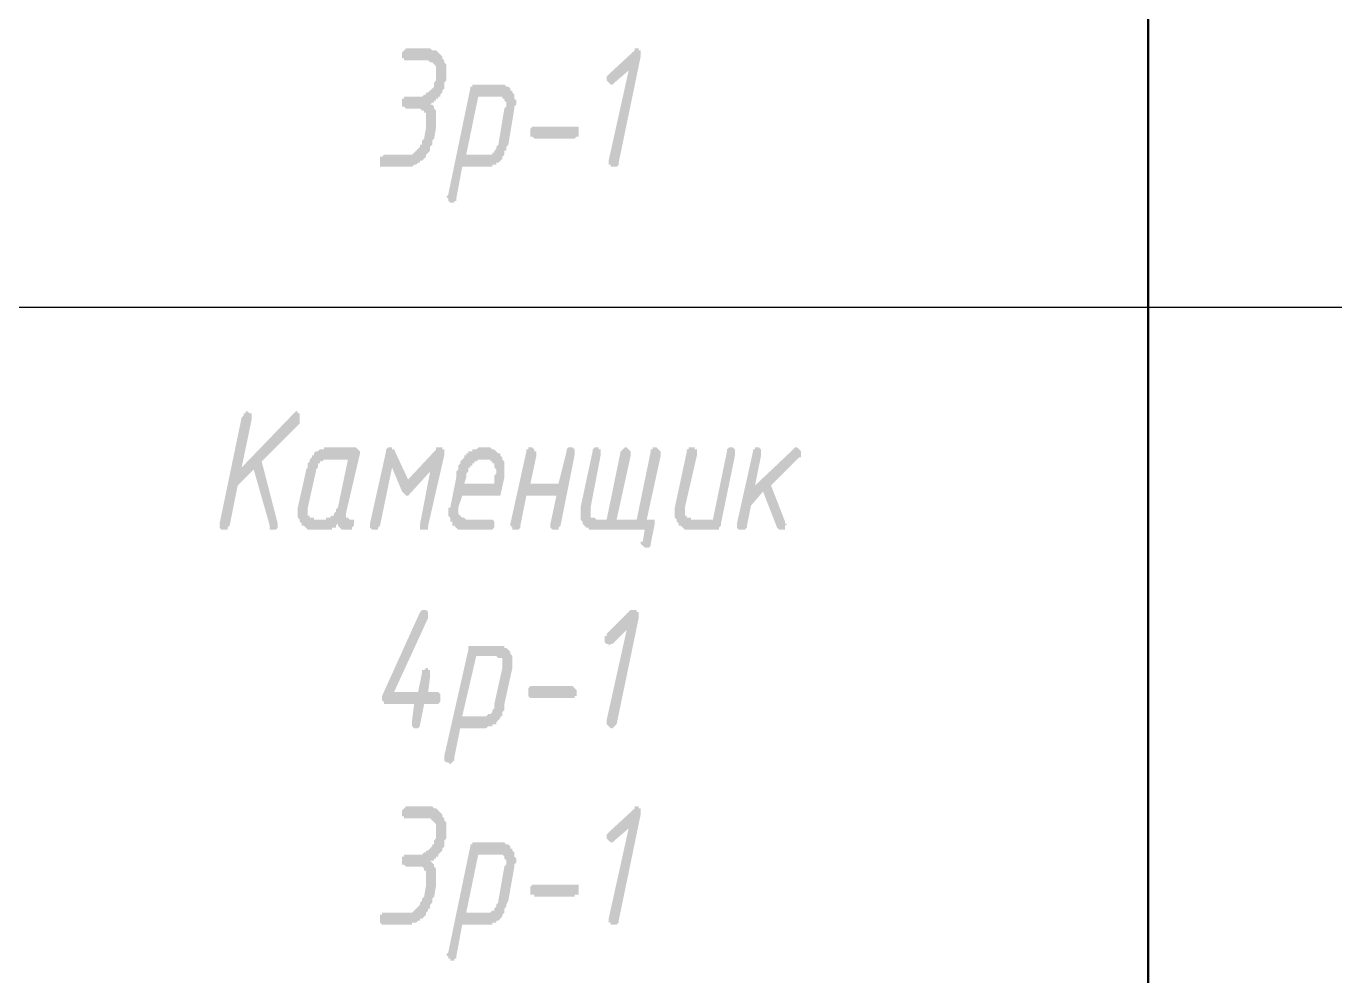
# Model space of a CAD drawing. Header units: millimetres. Extents: x 2279 to 5236, y 896 to 2828.
# Drawn here: x 4519.06 to 4546.68, y 2130.77 to 2150.82 of the extents above; entities that cross this region are included whole.
import ezdxf

# ---------------------------------------------------------------- set-up
doc = ezdxf.new("R2010")
doc.units = ezdxf.units.MM
doc.layers.add('PDF _!!ТОНКАЯ', color=7, linetype='Continuous')

msp = doc.modelspace()

# ---------------------------------------------------------------- hatches: boundary and pattern name
at = {"layer": 'PDF _!!ТОНКАЯ', "transparency": 33554559}
for points in [[(4527.585, 2149.163), (4527.628, 2149.163), (4527.628, 2149.163), (4527.67, 2149.12), (4527.67, 2149.12), (4527.67, 2149.078), (4527.712, 2149.035), (4527.712, 2148.993), (4527.712, 2148.951), (4527.712, 2148.908), (4527.712, 2148.866), (4527.712, 2148.866), (4527.712, 2148.824), (4527.712, 2148.781), (4527.712, 2148.739), (4527.712, 2148.697), (4527.67, 2148.443), (4527.628, 2148.4), (4527.628, 2148.358), (4527.628, 2148.358), (4527.628, 2148.316), (4527.585, 2148.273), (4527.585, 2148.231), (4527.585, 2148.189), (4527.543, 2148.146), (4527.543, 2148.146), (4527.501, 2148.104), (4527.501, 2148.062), (4527.501, 2148.062), (4527.458, 2148.019), (4527.458, 2148.019), (4527.416, 2147.977), (4527.374, 2147.977), (4527.374, 2147.935), (4527.331, 2147.935), (4527.331, 2147.935), (4527.289, 2147.892), (4527.289, 2147.892), (4527.247, 2147.892), (4527.204, 2147.85), (4527.204, 2147.85), (4527.162, 2147.85), (4527.12, 2147.85), (4527.12, 2147.85), (4527.077, 2147.85), (4527.035, 2147.85), (4526.993, 2147.85), (4526.993, 2147.85), (4526.612, 2147.85), (4526.569, 2147.85), (4526.569, 2147.85), (4526.527, 2147.85), (4526.527, 2147.892), (4526.527, 2147.935), (4526.527, 2147.977), (4526.527, 2148.019), (4526.527, 2148.019), (4526.527, 2148.062), (4526.569, 2148.062), (4526.569, 2148.062), (4526.612, 2148.104), (4527.035, 2148.104), (4527.077, 2148.104), (4527.12, 2148.104), (4527.162, 2148.104), (4527.162, 2148.104), (4527.204, 2148.104), (4527.247, 2148.146), (4527.247, 2148.146), (4527.289, 2148.189), (4527.289, 2148.189), (4527.331, 2148.231), (4527.331, 2148.231), (4527.374, 2148.273), (4527.374, 2148.316), (4527.416, 2148.316), (4527.416, 2148.358), (4527.416, 2148.4), (4527.458, 2148.443), (4527.458, 2148.443), (4527.501, 2148.697), (4527.501, 2148.739), (4527.501, 2148.781), (4527.501, 2148.824), (4527.501, 2148.866), (4527.501, 2148.908), (4527.501, 2148.908), (4527.501, 2148.951), (4527.501, 2148.993), (4527.458, 2148.993), (4527.458, 2149.035), (4527.458, 2149.035), (4527.416, 2149.035), (4527.374, 2149.078), (4527.374, 2149.078), (4527.331, 2149.078), (4527.289, 2149.078), (4527.289, 2149.078), (4527.077, 2149.078), (4527.077, 2149.078), (4527.035, 2149.12), (4526.993, 2149.12), (4526.993, 2149.163), (4526.993, 2149.163), (4526.993, 2149.205), (4526.993, 2149.247), (4526.993, 2149.29), (4527.035, 2149.29), (4527.035, 2149.332), (4527.077, 2149.332), (4527.077, 2149.332), (4527.331, 2149.332), (4527.374, 2149.332), (4527.374, 2149.332), (4527.416, 2149.332), (4527.458, 2149.374), (4527.458, 2149.374), (4527.501, 2149.374), (4527.501, 2149.417), (4527.543, 2149.417), (4527.585, 2149.459), (4527.585, 2149.459), (4527.628, 2149.501), (4527.628, 2149.501), (4527.67, 2149.544), (4527.67, 2149.586), (4527.67, 2149.628), (4527.712, 2149.671), (4527.712, 2149.671), (4527.712, 2149.713), (4527.712, 2149.755), (4527.712, 2149.798), (4527.712, 2149.84), (4527.712, 2149.84), (4527.712, 2149.882), (4527.712, 2149.925), (4527.712, 2149.967), (4527.712, 2149.967), (4527.67, 2150.009), (4527.67, 2150.009), (4527.628, 2150.052), (4527.628, 2150.052), (4527.585, 2150.052), (4527.543, 2150.094), (4527.543, 2150.094), (4527.501, 2150.094), (4527.501, 2150.094), (4527.077, 2150.094), (4527.077, 2150.094), (4527.035, 2150.094), (4527.035, 2150.136), (4526.993, 2150.136), (4526.993, 2150.179), (4526.993, 2150.221), (4526.993, 2150.263), (4526.993, 2150.263), (4527.035, 2150.306), (4527.035, 2150.306), (4527.077, 2150.348), (4527.077, 2150.348), (4527.543, 2150.348), (4527.585, 2150.348), (4527.585, 2150.348), (4527.628, 2150.306), (4527.67, 2150.306), (4527.67, 2150.306), (4527.712, 2150.306), (4527.755, 2150.263), (4527.755, 2150.263), (4527.797, 2150.221), (4527.797, 2150.221), (4527.839, 2150.179), (4527.839, 2150.136), (4527.839, 2150.136), (4527.882, 2150.094), (4527.882, 2150.094), (4527.882, 2150.052), (4527.924, 2150.009), (4527.924, 2149.967), (4527.924, 2149.925), (4527.924, 2149.882), (4527.924, 2149.84), (4527.924, 2149.84), (4527.924, 2149.798), (4527.924, 2149.755), (4527.924, 2149.713), (4527.924, 2149.713), (4527.924, 2149.671), (4527.882, 2149.628), (4527.882, 2149.586), (4527.882, 2149.544), (4527.882, 2149.501), (4527.839, 2149.459), (4527.839, 2149.459), (4527.839, 2149.417), (4527.797, 2149.374), (4527.797, 2149.332), (4527.755, 2149.332), (4527.755, 2149.29), (4527.712, 2149.29), (4527.712, 2149.247), (4527.67, 2149.247), (4527.67, 2149.205), (4527.628, 2149.205), (4527.628, 2149.205), (4527.585, 2149.163)], [(4531.776, 2149.882), (4531.48, 2149.628), (4531.438, 2149.586), (4531.438, 2149.586), (4531.395, 2149.586), (4531.395, 2149.586), (4531.353, 2149.628), (4531.353, 2149.628), (4531.311, 2149.671), (4531.311, 2149.713), (4531.311, 2149.713), (4531.311, 2149.755), (4531.353, 2149.798), (4531.353, 2149.798), (4531.903, 2150.306), (4531.903, 2150.348), (4531.946, 2150.348), (4531.946, 2150.348), (4531.988, 2150.348), (4531.988, 2150.306), (4532.03, 2150.306), (4532.03, 2150.263), (4532.03, 2150.263), (4532.03, 2150.221), (4532.03, 2150.179), (4532.03, 2150.179), (4531.565, 2147.935), (4531.565, 2147.892), (4531.522, 2147.85), (4531.522, 2147.85), (4531.48, 2147.85), (4531.48, 2147.85), (4531.438, 2147.85), (4531.395, 2147.85), (4531.395, 2147.892), (4531.353, 2147.892), (4531.353, 2147.935), (4531.353, 2147.977), (4531.353, 2147.977), (4531.353, 2147.977)], [(4530.633, 2148.443), (4529.787, 2148.443), (4529.787, 2148.443), (4529.744, 2148.485), (4529.702, 2148.485), (4529.702, 2148.527), (4529.702, 2148.57), (4529.702, 2148.57), (4529.702, 2148.612), (4529.702, 2148.654), (4529.744, 2148.697), (4529.744, 2148.697), (4529.787, 2148.697), (4529.787, 2148.697), (4530.633, 2148.697), (4530.676, 2148.697), (4530.676, 2148.697), (4530.718, 2148.697), (4530.718, 2148.654), (4530.718, 2148.612), (4530.718, 2148.57), (4530.718, 2148.527), (4530.718, 2148.527), (4530.718, 2148.485), (4530.676, 2148.485), (4530.633, 2148.443), (4530.633, 2148.443)], [(4523.86, 2141.458), (4523.521, 2141.119), (4523.352, 2140.272), (4523.309, 2140.23), (4523.309, 2140.188), (4523.267, 2140.188), (4523.267, 2140.188), (4523.225, 2140.188), (4523.225, 2140.188), (4523.182, 2140.188), (4523.182, 2140.188), (4523.14, 2140.23), (4523.14, 2140.272), (4523.14, 2140.272), (4523.14, 2140.315), (4523.14, 2140.315), (4523.606, 2142.558), (4523.648, 2142.601), (4523.648, 2142.643), (4523.69, 2142.643), (4523.69, 2142.685), (4523.733, 2142.685), (4523.733, 2142.685), (4523.775, 2142.643), (4523.817, 2142.643), (4523.817, 2142.601), (4523.817, 2142.558), (4523.817, 2142.558), (4523.817, 2142.516), (4523.817, 2142.516), (4523.606, 2141.5), (4524.707, 2142.643), (4524.707, 2142.643), (4524.749, 2142.685), (4524.749, 2142.685), (4524.791, 2142.685), (4524.791, 2142.643), (4524.834, 2142.643), (4524.834, 2142.601), (4524.834, 2142.558), (4524.834, 2142.558), (4524.834, 2142.516), (4524.834, 2142.474), (4524.834, 2142.431), (4524.029, 2141.627), (4524.368, 2140.315), (4524.368, 2140.315), (4524.368, 2140.272), (4524.368, 2140.272), (4524.368, 2140.23), (4524.326, 2140.188), (4524.326, 2140.188), (4524.283, 2140.188), (4524.283, 2140.188), (4524.241, 2140.188), (4524.199, 2140.188), (4524.199, 2140.23), (4524.199, 2140.23), (4524.199, 2140.272)], [(4527.585, 2141.415), (4527.162, 2140.95), (4527.162, 2140.95), (4527.12, 2140.907), (4527.077, 2140.907), (4527.077, 2140.907), (4527.035, 2140.95), (4527.035, 2140.95), (4526.993, 2140.992), (4526.781, 2141.5), (4526.527, 2140.272), (4526.485, 2140.23), (4526.485, 2140.188), (4526.485, 2140.188), (4526.442, 2140.188), (4526.4, 2140.188), (4526.4, 2140.188), (4526.358, 2140.188), (4526.358, 2140.188), (4526.315, 2140.23), (4526.315, 2140.272), (4526.315, 2140.272), (4526.315, 2140.315), (4526.315, 2140.315), (4526.654, 2141.839), (4526.654, 2141.881), (4526.654, 2141.881), (4526.696, 2141.923), (4526.739, 2141.923), (4526.739, 2141.923), (4526.781, 2141.923), (4526.781, 2141.881), (4526.823, 2141.881), (4526.823, 2141.881), (4527.12, 2141.246), (4527.712, 2141.881), (4527.712, 2141.923), (4527.755, 2141.923), (4527.755, 2141.923), (4527.797, 2141.923), (4527.839, 2141.923), (4527.839, 2141.881), (4527.882, 2141.881), (4527.882, 2141.839), (4527.882, 2141.796), (4527.882, 2141.754), (4527.882, 2141.754), (4527.543, 2140.272), (4527.543, 2140.23), (4527.543, 2140.188), (4527.501, 2140.188), (4527.458, 2140.188), (4527.458, 2140.188), (4527.416, 2140.188), (4527.416, 2140.188), (4527.374, 2140.188), (4527.374, 2140.23), (4527.374, 2140.272), (4527.374, 2140.272), (4527.374, 2140.315), (4527.374, 2140.315)], [(4530.252, 2140.907), (4529.617, 2140.907), (4529.49, 2140.272), (4529.49, 2140.23), (4529.448, 2140.188), (4529.448, 2140.188), (4529.406, 2140.188), (4529.406, 2140.188), (4529.363, 2140.188), (4529.321, 2140.188), (4529.321, 2140.188), (4529.321, 2140.23), (4529.279, 2140.272), (4529.279, 2140.272), (4529.279, 2140.315), (4529.279, 2140.315), (4529.617, 2141.839), (4529.617, 2141.881), (4529.66, 2141.881), (4529.66, 2141.923), (4529.702, 2141.923), (4529.702, 2141.923), (4529.744, 2141.923), (4529.787, 2141.881), (4529.787, 2141.881), (4529.787, 2141.839), (4529.829, 2141.839), (4529.829, 2141.796), (4529.829, 2141.754), (4529.829, 2141.754), (4529.702, 2141.161), (4530.295, 2141.161), (4530.464, 2141.839), (4530.464, 2141.881), (4530.464, 2141.881), (4530.506, 2141.923), (4530.506, 2141.923), (4530.549, 2141.923), (4530.591, 2141.923), (4530.591, 2141.923), (4530.633, 2141.881), (4530.633, 2141.881), (4530.633, 2141.839), (4530.633, 2141.796), (4530.633, 2141.754), (4530.633, 2141.754), (4530.337, 2140.272), (4530.295, 2140.23), (4530.295, 2140.188), (4530.252, 2140.188), (4530.252, 2140.188), (4530.21, 2140.188), (4530.21, 2140.188), (4530.168, 2140.188), (4530.168, 2140.188), (4530.125, 2140.23), (4530.125, 2140.272), (4530.125, 2140.272), (4530.125, 2140.315), (4530.125, 2140.315)], [(4532.115, 2140.188), (4531.057, 2140.188), (4531.014, 2140.188), (4531.014, 2140.188), (4530.972, 2140.188), (4530.93, 2140.188), (4530.93, 2140.23), (4530.887, 2140.23), (4530.887, 2140.23), (4530.845, 2140.272), (4530.845, 2140.272), (4530.803, 2140.315), (4530.803, 2140.357), (4530.803, 2140.357), (4530.76, 2140.399), (4530.76, 2140.442), (4530.76, 2140.484), (4530.76, 2140.526), (4530.76, 2140.569), (4530.76, 2140.569), (4530.76, 2140.611), (4530.76, 2140.653), (4530.76, 2140.653), (4531.014, 2141.839), (4531.014, 2141.881), (4531.014, 2141.881), (4531.057, 2141.923), (4531.099, 2141.923), (4531.099, 2141.923), (4531.141, 2141.923), (4531.141, 2141.881), (4531.184, 2141.881), (4531.184, 2141.839), (4531.184, 2141.839), (4531.184, 2141.796), (4531.184, 2141.754), (4531.184, 2141.754), (4530.972, 2140.653), (4530.972, 2140.611), (4530.972, 2140.611), (4530.972, 2140.569), (4530.972, 2140.526), (4530.972, 2140.526), (4530.972, 2140.484), (4530.972, 2140.442), (4531.014, 2140.442), (4531.057, 2140.442), (4531.057, 2140.442), (4531.099, 2140.399), (4531.099, 2140.399), (4531.311, 2140.399), (4531.607, 2141.839), (4531.649, 2141.881), (4531.649, 2141.881), (4531.692, 2141.923), (4531.692, 2141.923), (4531.734, 2141.923), (4531.734, 2141.923), (4531.776, 2141.881), (4531.776, 2141.881), (4531.819, 2141.839), (4531.819, 2141.839), (4531.819, 2141.796), (4531.819, 2141.754), (4531.819, 2141.754), (4531.522, 2140.399), (4531.946, 2140.399), (4532.242, 2141.839), (4532.242, 2141.881), (4532.284, 2141.881), (4532.284, 2141.923), (4532.327, 2141.923), (4532.327, 2141.923), (4532.369, 2141.923), (4532.411, 2141.881), (4532.411, 2141.881), (4532.454, 2141.839), (4532.454, 2141.839), (4532.454, 2141.796), (4532.454, 2141.754), (4532.454, 2141.754), (4532.157, 2140.399), (4532.242, 2140.399), (4532.284, 2140.399), (4532.327, 2140.399), (4532.327, 2140.399), (4532.327, 2140.357), (4532.327, 2140.315), (4532.327, 2140.315), (4532.242, 2139.891), (4532.242, 2139.849), (4532.2, 2139.807), (4532.2, 2139.807), (4532.157, 2139.807), (4532.157, 2139.807), (4532.115, 2139.807), (4532.115, 2139.807), (4532.073, 2139.849), (4532.073, 2139.849), (4532.03, 2139.891), (4532.03, 2139.934), (4532.073, 2139.934), (4532.073, 2139.934)], [(4533.851, 2141.839), (4533.851, 2141.881), (4533.851, 2141.881), (4533.893, 2141.923), (4533.935, 2141.923), (4533.935, 2141.923), (4533.978, 2141.923), (4533.978, 2141.923), (4534.02, 2141.881), (4534.02, 2141.881), (4534.02, 2141.839), (4534.02, 2141.796), (4534.02, 2141.754), (4534.02, 2141.754), (4533.724, 2140.315), (4533.724, 2140.272), (4533.681, 2140.23), (4533.681, 2140.188), (4533.639, 2140.188), (4533.639, 2140.188), (4533.597, 2140.188), (4533.597, 2140.188), (4533.089, 2140.188), (4533.046, 2140.188), (4533.004, 2140.188), (4532.962, 2140.188), (4532.962, 2140.188), (4532.919, 2140.23), (4532.919, 2140.23), (4532.877, 2140.272), (4532.835, 2140.272), (4532.835, 2140.272), (4532.835, 2140.315), (4532.792, 2140.357), (4532.792, 2140.357), (4532.792, 2140.399), (4532.75, 2140.442), (4532.75, 2140.484), (4532.75, 2140.526), (4532.75, 2140.569), (4532.75, 2140.569), (4532.75, 2140.611), (4532.75, 2140.653), (4532.75, 2140.653), (4533.004, 2141.839), (4533.004, 2141.881), (4533.046, 2141.881), (4533.046, 2141.923), (4533.089, 2141.923), (4533.089, 2141.923), (4533.131, 2141.923), (4533.173, 2141.923), (4533.173, 2141.881), (4533.216, 2141.881), (4533.216, 2141.839), (4533.216, 2141.796), (4533.216, 2141.754), (4533.216, 2141.754), (4532.962, 2140.653), (4532.962, 2140.611), (4532.962, 2140.611), (4532.962, 2140.569), (4532.962, 2140.526), (4532.962, 2140.526), (4532.962, 2140.484), (4533.004, 2140.484), (4533.004, 2140.442), (4533.046, 2140.442), (4533.089, 2140.442), (4533.089, 2140.399), (4533.131, 2140.399), (4533.554, 2140.399)], [(4534.613, 2140.992), (4534.359, 2140.696), (4534.274, 2140.272), (4534.274, 2140.23), (4534.232, 2140.188), (4534.232, 2140.188), (4534.189, 2140.188), (4534.189, 2140.188), (4534.147, 2140.188), (4534.105, 2140.188), (4534.105, 2140.188), (4534.062, 2140.23), (4534.062, 2140.272), (4534.062, 2140.272), (4534.062, 2140.315), (4534.062, 2140.315), (4534.401, 2141.839), (4534.401, 2141.881), (4534.443, 2141.881), (4534.443, 2141.923), (4534.486, 2141.923), (4534.486, 2141.923), (4534.528, 2141.923), (4534.528, 2141.923), (4534.571, 2141.881), (4534.571, 2141.881), (4534.571, 2141.839), (4534.571, 2141.796), (4534.571, 2141.754), (4534.571, 2141.754), (4534.443, 2141.119), (4535.248, 2141.881), (4535.29, 2141.923), (4535.333, 2141.923), (4535.333, 2141.923), (4535.333, 2141.923), (4535.375, 2141.881), (4535.375, 2141.881), (4535.417, 2141.839), (4535.417, 2141.796), (4535.417, 2141.796), (4535.417, 2141.754), (4535.417, 2141.712), (4535.375, 2141.712), (4535.375, 2141.712), (4534.782, 2141.119), (4535.079, 2140.357), (4535.079, 2140.315), (4535.121, 2140.315), (4535.079, 2140.272), (4535.079, 2140.23), (4535.079, 2140.188), (4535.036, 2140.188), (4535.036, 2140.188), (4534.994, 2140.188), (4534.952, 2140.188), (4534.952, 2140.188), (4534.909, 2140.23), (4534.909, 2140.23)], [(4527.543, 2136.758), (4527.712, 2136.758), (4527.755, 2136.758), (4527.755, 2136.758), (4527.797, 2136.716), (4527.797, 2136.674), (4527.797, 2136.674), (4527.797, 2136.631), (4527.797, 2136.589), (4527.797, 2136.547), (4527.797, 2136.547), (4527.755, 2136.504), (4527.712, 2136.504), (4527.712, 2136.504), (4527.458, 2136.504), (4527.374, 2136.081), (4527.374, 2136.039), (4527.374, 2136.039), (4527.331, 2135.996), (4527.289, 2135.996), (4527.289, 2135.996), (4527.247, 2135.996), (4527.247, 2135.996), (4527.204, 2136.039), (4527.204, 2136.039), (4527.204, 2136.081), (4527.204, 2136.123), (4527.204, 2136.166), (4527.204, 2136.166), (4527.247, 2136.504), (4526.654, 2136.504), (4526.654, 2136.504), (4526.612, 2136.504), (4526.612, 2136.547), (4526.569, 2136.589), (4526.569, 2136.589), (4526.569, 2136.631), (4526.569, 2136.674), (4526.569, 2136.674), (4527.374, 2138.452), (4527.374, 2138.452), (4527.416, 2138.494), (4527.458, 2138.494), (4527.458, 2138.494), (4527.501, 2138.494), (4527.501, 2138.494), (4527.543, 2138.452), (4527.543, 2138.452), (4527.543, 2138.409), (4527.543, 2138.367), (4527.543, 2138.325), (4527.543, 2138.325), (4526.823, 2136.758), (4527.331, 2136.758), (4527.416, 2137.182), (4527.416, 2137.182), (4527.416, 2137.224), (4527.458, 2137.224), (4527.501, 2137.266), (4527.501, 2137.266), (4527.543, 2137.266), (4527.543, 2137.224), (4527.585, 2137.224), (4527.585, 2137.182), (4527.585, 2137.182), (4527.585, 2137.139), (4527.585, 2137.097), (4527.585, 2137.097)], [(4531.734, 2138.071), (4531.438, 2137.774), (4531.395, 2137.774), (4531.353, 2137.732), (4531.353, 2137.774), (4531.311, 2137.774), (4531.311, 2137.774), (4531.268, 2137.817), (4531.268, 2137.817), (4531.268, 2137.859), (4531.268, 2137.901), (4531.268, 2137.944), (4531.311, 2137.944), (4531.311, 2137.986), (4531.819, 2138.494), (4531.861, 2138.494), (4531.903, 2138.494), (4531.903, 2138.494), (4531.903, 2138.494), (4531.946, 2138.494), (4531.946, 2138.452), (4531.988, 2138.452), (4531.988, 2138.409), (4531.988, 2138.367), (4531.988, 2138.325), (4531.988, 2138.325), (4531.522, 2136.081), (4531.48, 2136.039), (4531.48, 2136.039), (4531.438, 2135.996), (4531.438, 2135.996), (4531.395, 2135.996), (4531.395, 2135.996), (4531.353, 2136.039), (4531.353, 2136.039), (4531.311, 2136.081), (4531.311, 2136.123), (4531.311, 2136.123), (4531.311, 2136.166), (4531.311, 2136.166)], [(4530.591, 2136.631), (4529.744, 2136.631), (4529.702, 2136.631), (4529.702, 2136.631), (4529.66, 2136.674), (4529.66, 2136.674), (4529.66, 2136.716), (4529.66, 2136.758), (4529.66, 2136.801), (4529.66, 2136.843), (4529.66, 2136.843), (4529.702, 2136.885), (4529.702, 2136.885), (4529.744, 2136.885), (4530.591, 2136.885), (4530.591, 2136.885), (4530.633, 2136.843), (4530.633, 2136.843), (4530.676, 2136.801), (4530.676, 2136.801), (4530.676, 2136.758), (4530.676, 2136.716), (4530.676, 2136.674), (4530.633, 2136.674), (4530.633, 2136.631), (4530.591, 2136.631), (4530.591, 2136.631)], [(4527.585, 2133.202), (4527.628, 2133.16), (4527.628, 2133.16), (4527.67, 2133.118), (4527.67, 2133.118), (4527.67, 2133.075), (4527.712, 2133.033), (4527.712, 2132.991), (4527.712, 2132.948), (4527.712, 2132.906), (4527.712, 2132.864), (4527.712, 2132.864), (4527.712, 2132.821), (4527.712, 2132.779), (4527.712, 2132.737), (4527.712, 2132.694), (4527.67, 2132.44), (4527.628, 2132.398), (4527.628, 2132.398), (4527.628, 2132.356), (4527.628, 2132.313), (4527.585, 2132.271), (4527.585, 2132.229), (4527.585, 2132.186), (4527.543, 2132.186), (4527.543, 2132.144), (4527.501, 2132.102), (4527.501, 2132.102), (4527.501, 2132.059), (4527.458, 2132.017), (4527.458, 2132.017), (4527.416, 2131.975), (4527.374, 2131.975), (4527.374, 2131.932), (4527.331, 2131.932), (4527.331, 2131.932), (4527.289, 2131.89), (4527.289, 2131.89), (4527.247, 2131.89), (4527.204, 2131.89), (4527.204, 2131.848), (4527.162, 2131.848), (4527.12, 2131.848), (4527.12, 2131.848), (4527.077, 2131.848), (4527.035, 2131.848), (4526.993, 2131.848), (4526.993, 2131.848), (4526.612, 2131.848), (4526.569, 2131.848), (4526.569, 2131.848), (4526.527, 2131.89), (4526.527, 2131.89), (4526.527, 2131.932), (4526.527, 2131.975), (4526.527, 2132.017), (4526.527, 2132.017), (4526.527, 2132.059), (4526.569, 2132.059), (4526.569, 2132.102), (4526.612, 2132.102), (4527.035, 2132.102), (4527.077, 2132.102), (4527.12, 2132.102), (4527.162, 2132.102), (4527.162, 2132.102), (4527.204, 2132.102), (4527.247, 2132.144), (4527.247, 2132.144), (4527.289, 2132.186), (4527.289, 2132.186), (4527.331, 2132.229), (4527.331, 2132.229), (4527.374, 2132.271), (4527.374, 2132.313), (4527.416, 2132.356), (4527.416, 2132.356), (4527.416, 2132.398), (4527.458, 2132.44), (4527.458, 2132.44), (4527.501, 2132.694), (4527.501, 2132.737), (4527.501, 2132.779), (4527.501, 2132.821), (4527.501, 2132.864), (4527.501, 2132.906), (4527.501, 2132.906), (4527.501, 2132.948), (4527.501, 2132.991), (4527.458, 2132.991), (4527.458, 2133.033), (4527.458, 2133.033), (4527.416, 2133.075), (4527.374, 2133.075), (4527.374, 2133.075), (4527.331, 2133.075), (4527.289, 2133.075), (4527.289, 2133.075), (4527.077, 2133.075), (4527.077, 2133.075), (4527.035, 2133.118), (4526.993, 2133.118), (4526.993, 2133.16), (4526.993, 2133.16), (4526.993, 2133.202), (4526.993, 2133.245), (4526.993, 2133.287), (4527.035, 2133.287), (4527.035, 2133.329), (4527.077, 2133.329), (4527.077, 2133.329), (4527.331, 2133.329), (4527.374, 2133.329), (4527.374, 2133.329), (4527.416, 2133.329), (4527.458, 2133.372), (4527.458, 2133.372), (4527.501, 2133.372), (4527.501, 2133.414), (4527.543, 2133.414), (4527.585, 2133.456), (4527.585, 2133.456), (4527.628, 2133.499), (4527.628, 2133.541), (4527.67, 2133.541), (4527.67, 2133.583), (4527.67, 2133.626), (4527.712, 2133.668), (4527.712, 2133.668), (4527.712, 2133.71), (4527.712, 2133.753), (4527.712, 2133.795), (4527.712, 2133.837), (4527.712, 2133.88), (4527.712, 2133.88), (4527.712, 2133.922), (4527.712, 2133.964), (4527.712, 2133.964), (4527.67, 2134.007), (4527.67, 2134.007), (4527.628, 2134.049), (4527.628, 2134.049), (4527.585, 2134.091), (4527.543, 2134.091), (4527.543, 2134.091), (4527.501, 2134.091), (4527.501, 2134.091), (4527.077, 2134.091), (4527.077, 2134.091), (4527.035, 2134.091), (4527.035, 2134.134), (4526.993, 2134.134), (4526.993, 2134.176), (4526.993, 2134.218), (4526.993, 2134.261), (4526.993, 2134.261), (4527.035, 2134.303), (4527.035, 2134.303), (4527.077, 2134.345), (4527.077, 2134.345), (4527.543, 2134.345), (4527.585, 2134.345), (4527.585, 2134.345), (4527.628, 2134.345), (4527.67, 2134.303), (4527.67, 2134.303), (4527.712, 2134.303), (4527.755, 2134.261), (4527.755, 2134.261), (4527.797, 2134.218), (4527.797, 2134.218), (4527.839, 2134.176), (4527.839, 2134.176), (4527.839, 2134.134), (4527.882, 2134.091), (4527.882, 2134.091), (4527.882, 2134.049), (4527.924, 2134.007), (4527.924, 2133.964), (4527.924, 2133.922), (4527.924, 2133.88), (4527.924, 2133.837), (4527.924, 2133.837), (4527.924, 2133.795), (4527.924, 2133.753), (4527.924, 2133.71), (4527.924, 2133.71), (4527.924, 2133.668), (4527.882, 2133.626), (4527.882, 2133.583), (4527.882, 2133.541), (4527.882, 2133.499), (4527.839, 2133.456), (4527.839, 2133.456), (4527.839, 2133.414), (4527.797, 2133.372), (4527.797, 2133.372), (4527.755, 2133.329), (4527.755, 2133.287), (4527.712, 2133.287), (4527.712, 2133.245), (4527.67, 2133.245), (4527.67, 2133.202), (4527.628, 2133.202), (4527.628, 2133.202), (4527.585, 2133.202)], [(4531.776, 2133.88), (4531.48, 2133.626), (4531.438, 2133.583), (4531.438, 2133.583), (4531.395, 2133.583), (4531.395, 2133.583), (4531.353, 2133.626), (4531.353, 2133.626), (4531.311, 2133.668), (4531.311, 2133.71), (4531.311, 2133.71), (4531.311, 2133.753), (4531.353, 2133.795), (4531.353, 2133.795), (4531.903, 2134.303), (4531.903, 2134.345), (4531.946, 2134.345), (4531.946, 2134.345), (4531.988, 2134.345), (4531.988, 2134.303), (4532.03, 2134.303), (4532.03, 2134.261), (4532.03, 2134.261), (4532.03, 2134.218), (4532.03, 2134.176), (4532.03, 2134.176), (4531.565, 2131.932), (4531.565, 2131.89), (4531.522, 2131.848), (4531.522, 2131.848), (4531.48, 2131.848), (4531.48, 2131.848), (4531.438, 2131.848), (4531.395, 2131.848), (4531.395, 2131.89), (4531.353, 2131.89), (4531.353, 2131.932), (4531.353, 2131.975), (4531.353, 2131.975), (4531.353, 2131.975)], [(4530.633, 2132.44), (4529.787, 2132.44), (4529.787, 2132.483), (4529.744, 2132.483), (4529.702, 2132.483), (4529.702, 2132.525), (4529.702, 2132.567), (4529.702, 2132.567), (4529.702, 2132.61), (4529.702, 2132.652), (4529.744, 2132.694), (4529.744, 2132.694), (4529.787, 2132.694), (4529.787, 2132.694), (4530.633, 2132.694), (4530.676, 2132.694), (4530.676, 2132.694), (4530.718, 2132.694), (4530.718, 2132.652), (4530.718, 2132.61), (4530.718, 2132.567), (4530.718, 2132.567), (4530.718, 2132.525), (4530.718, 2132.483), (4530.676, 2132.483), (4530.633, 2132.483), (4530.633, 2132.44)]]:
    msp.add_hatch(color=256, dxfattribs=at).paths.add_polyline_path(points)
h = msp.add_hatch(color=256, dxfattribs=at)
h.paths.add_polyline_path([(4528.432, 2149.501), (4528.432, 2149.544), (4528.474, 2149.544), (4528.474, 2149.586), (4528.517, 2149.586), (4528.517, 2149.586), (4529.067, 2149.586), (4529.109, 2149.586), (4529.152, 2149.586), (4529.152, 2149.586), (4529.194, 2149.544), (4529.236, 2149.544), (4529.236, 2149.544), (4529.279, 2149.501), (4529.279, 2149.459), (4529.279, 2149.459), (4529.321, 2149.459), (4529.321, 2149.417), (4529.363, 2149.374), (4529.363, 2149.332), (4529.363, 2149.332), (4529.363, 2149.29), (4529.406, 2149.247), (4529.406, 2149.205), (4529.406, 2149.205), (4529.406, 2149.163), (4529.363, 2149.12), (4529.363, 2149.078), (4529.236, 2148.316), (4529.194, 2148.273), (4529.194, 2148.231), (4529.194, 2148.189), (4529.152, 2148.189), (4529.152, 2148.146), (4529.152, 2148.104), (4529.109, 2148.062), (4529.109, 2148.062), (4529.109, 2148.019), (4529.067, 2147.977), (4529.067, 2147.977), (4529.025, 2147.935), (4529.025, 2147.935), (4528.982, 2147.935), (4528.982, 2147.892), (4528.94, 2147.892), (4528.898, 2147.892), (4528.898, 2147.85), (4528.855, 2147.85), (4528.813, 2147.85), (4528.813, 2147.85), (4528.771, 2147.85), (4528.728, 2147.85), (4528.686, 2147.85), (4528.263, 2147.85), (4528.136, 2147.173), (4528.136, 2147.13), (4528.093, 2147.13), (4528.093, 2147.088), (4528.051, 2147.088), (4528.051, 2147.088), (4528.009, 2147.088), (4528.009, 2147.088), (4527.966, 2147.13), (4527.966, 2147.173), (4527.966, 2147.173), (4527.924, 2147.215), (4527.966, 2147.257), (4527.966, 2147.257)], flags=0)
h.paths.add_polyline_path([(4528.601, 2149.332), (4528.347, 2148.104), (4528.771, 2148.104), (4528.771, 2148.104), (4528.813, 2148.104), (4528.855, 2148.104), (4528.855, 2148.104), (4528.898, 2148.104), (4528.898, 2148.146), (4528.94, 2148.146), (4528.94, 2148.189), (4528.982, 2148.231), (4528.982, 2148.231), (4528.982, 2148.273), (4529.025, 2148.316), (4529.025, 2148.316), (4529.152, 2149.078), (4529.194, 2149.12), (4529.194, 2149.163), (4529.194, 2149.163), (4529.194, 2149.205), (4529.152, 2149.247), (4529.152, 2149.29), (4529.152, 2149.29), (4529.109, 2149.29), (4529.109, 2149.332), (4529.067, 2149.332), (4529.025, 2149.332), (4529.025, 2149.332)], flags=0)
h = msp.add_hatch(color=256, dxfattribs=at)
h.paths.add_polyline_path([(4525.172, 2140.399), (4525.384, 2140.399), (4525.384, 2140.442), (4525.426, 2140.442), (4525.469, 2140.442), (4525.469, 2140.442), (4525.511, 2140.484), (4525.553, 2140.484), (4525.553, 2140.526), (4525.596, 2140.569), (4525.596, 2140.569), (4525.596, 2140.611), (4525.638, 2140.653), (4525.638, 2140.653), (4525.85, 2141.669), (4525.426, 2141.669), (4525.384, 2141.669), (4525.384, 2141.669), (4525.342, 2141.669), (4525.299, 2141.627), (4525.299, 2141.627), (4525.257, 2141.627), (4525.257, 2141.585), (4525.215, 2141.585), (4525.215, 2141.542), (4525.215, 2141.5), (4525.172, 2141.458), (4525.172, 2141.458), (4525.172, 2141.415), (4525.003, 2140.653), (4525.003, 2140.611), (4525.003, 2140.611), (4525.003, 2140.569), (4525.003, 2140.526), (4525.003, 2140.526), (4525.003, 2140.484), (4525.045, 2140.484), (4525.045, 2140.442), (4525.088, 2140.442), (4525.13, 2140.442), (4525.13, 2140.399), (4525.172, 2140.399)], flags=0)
h.paths.add_polyline_path([(4525.13, 2140.188), (4525.088, 2140.188), (4525.045, 2140.188), (4525.003, 2140.188), (4525.003, 2140.188), (4524.961, 2140.23), (4524.961, 2140.23), (4524.918, 2140.272), (4524.876, 2140.272), (4524.876, 2140.272), (4524.876, 2140.315), (4524.834, 2140.357), (4524.834, 2140.357), (4524.834, 2140.399), (4524.791, 2140.442), (4524.791, 2140.484), (4524.791, 2140.526), (4524.791, 2140.569), (4524.791, 2140.569), (4524.791, 2140.611), (4524.791, 2140.653), (4524.791, 2140.653), (4524.961, 2141.415), (4524.961, 2141.458), (4525.003, 2141.5), (4525.003, 2141.542), (4525.003, 2141.585), (4525.045, 2141.627), (4525.045, 2141.669), (4525.045, 2141.669), (4525.088, 2141.712), (4525.088, 2141.754), (4525.13, 2141.754), (4525.13, 2141.796), (4525.13, 2141.796), (4525.13, 2141.796), (4525.172, 2141.839), (4525.172, 2141.839), (4525.215, 2141.839), (4525.257, 2141.881), (4525.257, 2141.881), (4525.299, 2141.881), (4525.342, 2141.881), (4525.342, 2141.923), (4525.384, 2141.923), (4525.426, 2141.923), (4525.469, 2141.923), (4525.469, 2141.923), (4526.019, 2141.923), (4526.019, 2141.923), (4526.061, 2141.881), (4526.061, 2141.881), (4526.104, 2141.839), (4526.104, 2141.796), (4526.104, 2141.796), (4525.807, 2140.526), (4525.807, 2140.526), (4525.807, 2140.526), (4525.807, 2140.484), (4525.807, 2140.442), (4525.85, 2140.442), (4525.892, 2140.399), (4525.892, 2140.399), (4525.934, 2140.399), (4525.934, 2140.399), (4525.977, 2140.399), (4525.977, 2140.357), (4525.977, 2140.315), (4525.977, 2140.315), (4525.977, 2140.272), (4525.934, 2140.23), (4525.934, 2140.188), (4525.892, 2140.188), (4525.892, 2140.188), (4525.85, 2140.188), (4525.85, 2140.188), (4525.807, 2140.188), (4525.765, 2140.188), (4525.723, 2140.188), (4525.723, 2140.188), (4525.68, 2140.23), (4525.68, 2140.23), (4525.638, 2140.272), (4525.638, 2140.272), (4525.638, 2140.315), (4525.596, 2140.272), (4525.596, 2140.272), (4525.596, 2140.23), (4525.553, 2140.23), (4525.511, 2140.23), (4525.511, 2140.188), (4525.469, 2140.188), (4525.426, 2140.188), (4525.426, 2140.188), (4525.384, 2140.188), (4525.342, 2140.188), (4525.299, 2140.188)], flags=0)
h = msp.add_hatch(color=256, dxfattribs=at)
h.paths.add_polyline_path([(4528.94, 2141.288), (4528.94, 2141.331), (4528.982, 2141.373), (4528.982, 2141.415), (4528.982, 2141.415), (4528.982, 2141.458), (4528.94, 2141.5), (4528.94, 2141.542), (4528.94, 2141.542), (4528.94, 2141.585), (4528.898, 2141.585), (4528.898, 2141.627), (4528.855, 2141.627), (4528.855, 2141.669), (4528.813, 2141.669), (4528.771, 2141.669), (4528.728, 2141.669), (4528.728, 2141.669), (4528.686, 2141.669), (4528.644, 2141.669), (4528.644, 2141.669), (4528.601, 2141.669), (4528.559, 2141.627), (4528.559, 2141.627), (4528.517, 2141.627), (4528.517, 2141.585), (4528.474, 2141.585), (4528.474, 2141.542), (4528.432, 2141.542), (4528.432, 2141.5), (4528.39, 2141.5), (4528.39, 2141.458), (4528.39, 2141.415), (4528.347, 2141.373), (4528.347, 2141.373), (4528.347, 2141.331), (4528.347, 2141.288), (4528.305, 2141.161), (4528.94, 2141.161)], flags=0)
h.paths.add_polyline_path([(4529.152, 2141.288), (4529.067, 2140.907), (4528.263, 2140.907), (4528.178, 2140.653), (4528.178, 2140.611), (4528.178, 2140.611), (4528.178, 2140.569), (4528.178, 2140.526), (4528.178, 2140.526), (4528.22, 2140.484), (4528.22, 2140.484), (4528.263, 2140.442), (4528.263, 2140.442), (4528.305, 2140.442), (4528.347, 2140.399), (4528.347, 2140.399), (4528.855, 2140.399), (4528.855, 2140.399), (4528.898, 2140.399), (4528.898, 2140.399), (4528.94, 2140.357), (4528.94, 2140.315), (4528.94, 2140.315), (4528.94, 2140.272), (4528.94, 2140.23), (4528.898, 2140.188), (4528.898, 2140.188), (4528.855, 2140.188), (4528.855, 2140.188), (4528.305, 2140.188), (4528.263, 2140.188), (4528.22, 2140.188), (4528.22, 2140.188), (4528.178, 2140.188), (4528.136, 2140.23), (4528.136, 2140.23), (4528.093, 2140.272), (4528.093, 2140.272), (4528.051, 2140.272), (4528.051, 2140.315), (4528.051, 2140.357), (4528.009, 2140.357), (4528.009, 2140.399), (4528.009, 2140.442), (4527.966, 2140.484), (4527.966, 2140.526), (4527.966, 2140.569), (4527.966, 2140.569), (4527.966, 2140.611), (4527.966, 2140.653), (4528.009, 2140.653), (4528.136, 2141.288), (4528.136, 2141.331), (4528.136, 2141.373), (4528.136, 2141.415), (4528.178, 2141.458), (4528.178, 2141.5), (4528.178, 2141.542), (4528.22, 2141.585), (4528.22, 2141.585), (4528.22, 2141.627), (4528.263, 2141.669), (4528.263, 2141.669), (4528.305, 2141.712), (4528.305, 2141.754), (4528.347, 2141.754), (4528.347, 2141.754), (4528.347, 2141.796), (4528.39, 2141.796), (4528.39, 2141.839), (4528.432, 2141.839), (4528.474, 2141.839), (4528.474, 2141.881), (4528.517, 2141.881), (4528.559, 2141.881), (4528.559, 2141.881), (4528.601, 2141.923), (4528.644, 2141.923), (4528.686, 2141.923), (4528.686, 2141.923), (4528.728, 2141.923), (4528.771, 2141.923), (4528.813, 2141.923), (4528.855, 2141.923), (4528.855, 2141.923), (4528.898, 2141.881), (4528.94, 2141.881), (4528.94, 2141.881), (4528.982, 2141.839), (4528.982, 2141.839), (4529.025, 2141.796), (4529.067, 2141.796), (4529.067, 2141.796), (4529.067, 2141.754), (4529.109, 2141.712), (4529.109, 2141.669), (4529.109, 2141.669), (4529.152, 2141.627), (4529.152, 2141.585), (4529.152, 2141.542), (4529.152, 2141.5), (4529.152, 2141.5), (4529.152, 2141.458), (4529.152, 2141.415), (4529.152, 2141.373), (4529.152, 2141.373), (4529.152, 2141.331), (4529.152, 2141.288)], flags=0)
h = msp.add_hatch(color=256, dxfattribs=at)
h.paths.add_polyline_path([(4528.39, 2137.647), (4528.39, 2137.69), (4528.39, 2137.732), (4528.432, 2137.732), (4528.432, 2137.732), (4528.474, 2137.732), (4529.025, 2137.732), (4529.067, 2137.732), (4529.067, 2137.732), (4529.109, 2137.732), (4529.152, 2137.732), (4529.152, 2137.69), (4529.194, 2137.69), (4529.194, 2137.69), (4529.236, 2137.647), (4529.236, 2137.647), (4529.279, 2137.605), (4529.279, 2137.563), (4529.279, 2137.563), (4529.321, 2137.52), (4529.321, 2137.478), (4529.321, 2137.436), (4529.321, 2137.393), (4529.321, 2137.351), (4529.321, 2137.351), (4529.321, 2137.309), (4529.321, 2137.266), (4529.321, 2137.266), (4529.152, 2136.504), (4529.152, 2136.462), (4529.152, 2136.42), (4529.152, 2136.377), (4529.109, 2136.335), (4529.109, 2136.293), (4529.109, 2136.25), (4529.067, 2136.25), (4529.067, 2136.208), (4529.025, 2136.166), (4529.025, 2136.166), (4528.982, 2136.123), (4528.982, 2136.123), (4528.982, 2136.081), (4528.94, 2136.081), (4528.898, 2136.081), (4528.898, 2136.039), (4528.855, 2136.039), (4528.855, 2136.039), (4528.813, 2136.039), (4528.771, 2135.996), (4528.728, 2135.996), (4528.728, 2135.996), (4528.686, 2135.996), (4528.644, 2135.996), (4528.22, 2135.996), (4528.093, 2135.361), (4528.093, 2135.319), (4528.051, 2135.277), (4528.051, 2135.277), (4528.009, 2135.234), (4528.009, 2135.234), (4527.966, 2135.277), (4527.924, 2135.277), (4527.924, 2135.277), (4527.882, 2135.319), (4527.882, 2135.361), (4527.882, 2135.361), (4527.882, 2135.404), (4527.882, 2135.404)], flags=0)
h.paths.add_polyline_path([(4528.559, 2137.52), (4528.263, 2136.25), (4528.686, 2136.25), (4528.728, 2136.25), (4528.771, 2136.25), (4528.771, 2136.25), (4528.813, 2136.293), (4528.855, 2136.293), (4528.855, 2136.293), (4528.898, 2136.335), (4528.898, 2136.335), (4528.898, 2136.377), (4528.94, 2136.42), (4528.94, 2136.462), (4528.94, 2136.462), (4528.94, 2136.504), (4529.109, 2137.266), (4529.109, 2137.309), (4529.109, 2137.309), (4529.109, 2137.351), (4529.109, 2137.393), (4529.109, 2137.393), (4529.109, 2137.436), (4529.109, 2137.478), (4529.067, 2137.478), (4529.067, 2137.478), (4529.025, 2137.478), (4528.982, 2137.52), (4528.982, 2137.52)], flags=0)
h = msp.add_hatch(color=256, dxfattribs=at)
h.paths.add_polyline_path([(4528.432, 2133.499), (4528.432, 2133.541), (4528.474, 2133.541), (4528.474, 2133.583), (4528.517, 2133.583), (4528.517, 2133.583), (4529.067, 2133.583), (4529.109, 2133.583), (4529.152, 2133.583), (4529.152, 2133.583), (4529.194, 2133.541), (4529.236, 2133.541), (4529.236, 2133.541), (4529.279, 2133.499), (4529.279, 2133.456), (4529.279, 2133.456), (4529.321, 2133.456), (4529.321, 2133.414), (4529.363, 2133.372), (4529.363, 2133.329), (4529.363, 2133.329), (4529.363, 2133.287), (4529.406, 2133.245), (4529.406, 2133.202), (4529.406, 2133.202), (4529.406, 2133.16), (4529.363, 2133.118), (4529.363, 2133.075), (4529.236, 2132.356), (4529.194, 2132.271), (4529.194, 2132.271), (4529.194, 2132.229), (4529.152, 2132.186), (4529.152, 2132.144), (4529.152, 2132.102), (4529.109, 2132.059), (4529.109, 2132.059), (4529.109, 2132.017), (4529.067, 2131.975), (4529.067, 2131.975), (4529.025, 2131.932), (4529.025, 2131.932), (4528.982, 2131.932), (4528.982, 2131.89), (4528.94, 2131.89), (4528.898, 2131.89), (4528.898, 2131.848), (4528.855, 2131.848), (4528.813, 2131.848), (4528.813, 2131.848), (4528.771, 2131.848), (4528.728, 2131.848), (4528.686, 2131.848), (4528.263, 2131.848), (4528.136, 2131.17), (4528.136, 2131.128), (4528.093, 2131.128), (4528.093, 2131.086), (4528.051, 2131.086), (4528.051, 2131.086), (4528.009, 2131.086), (4528.009, 2131.128), (4527.966, 2131.128), (4527.966, 2131.17), (4527.966, 2131.17), (4527.924, 2131.213), (4527.966, 2131.255), (4527.966, 2131.255)], flags=0)
h.paths.add_polyline_path([(4528.601, 2133.329), (4528.347, 2132.102), (4528.771, 2132.102), (4528.771, 2132.102), (4528.813, 2132.102), (4528.855, 2132.102), (4528.855, 2132.102), (4528.898, 2132.144), (4528.898, 2132.144), (4528.94, 2132.144), (4528.94, 2132.186), (4528.982, 2132.229), (4528.982, 2132.229), (4528.982, 2132.271), (4529.025, 2132.313), (4529.025, 2132.356), (4529.152, 2133.075), (4529.194, 2133.118), (4529.194, 2133.16), (4529.194, 2133.16), (4529.194, 2133.202), (4529.152, 2133.245), (4529.152, 2133.287), (4529.152, 2133.287), (4529.109, 2133.329), (4529.109, 2133.329), (4529.067, 2133.329), (4529.025, 2133.329), (4529.025, 2133.329)], flags=0)

# ---------------------------------------------------------------- linework, layer by layer
at = {"layer": 'PDF _!!ТОНКАЯ', "lineweight": 50}
msp.add_lwpolyline([(4542.741, 2170.88), (4542.741, 2049.083)], dxfattribs=at)
at = {"layer": 'PDF _!!ТОНКАЯ', "lineweight": 25}
msp.add_lwpolyline([(4340.762, 2144.887), (4597.734, 2144.887)], dxfattribs=at)

doc.saveas('drawing.dxf')
